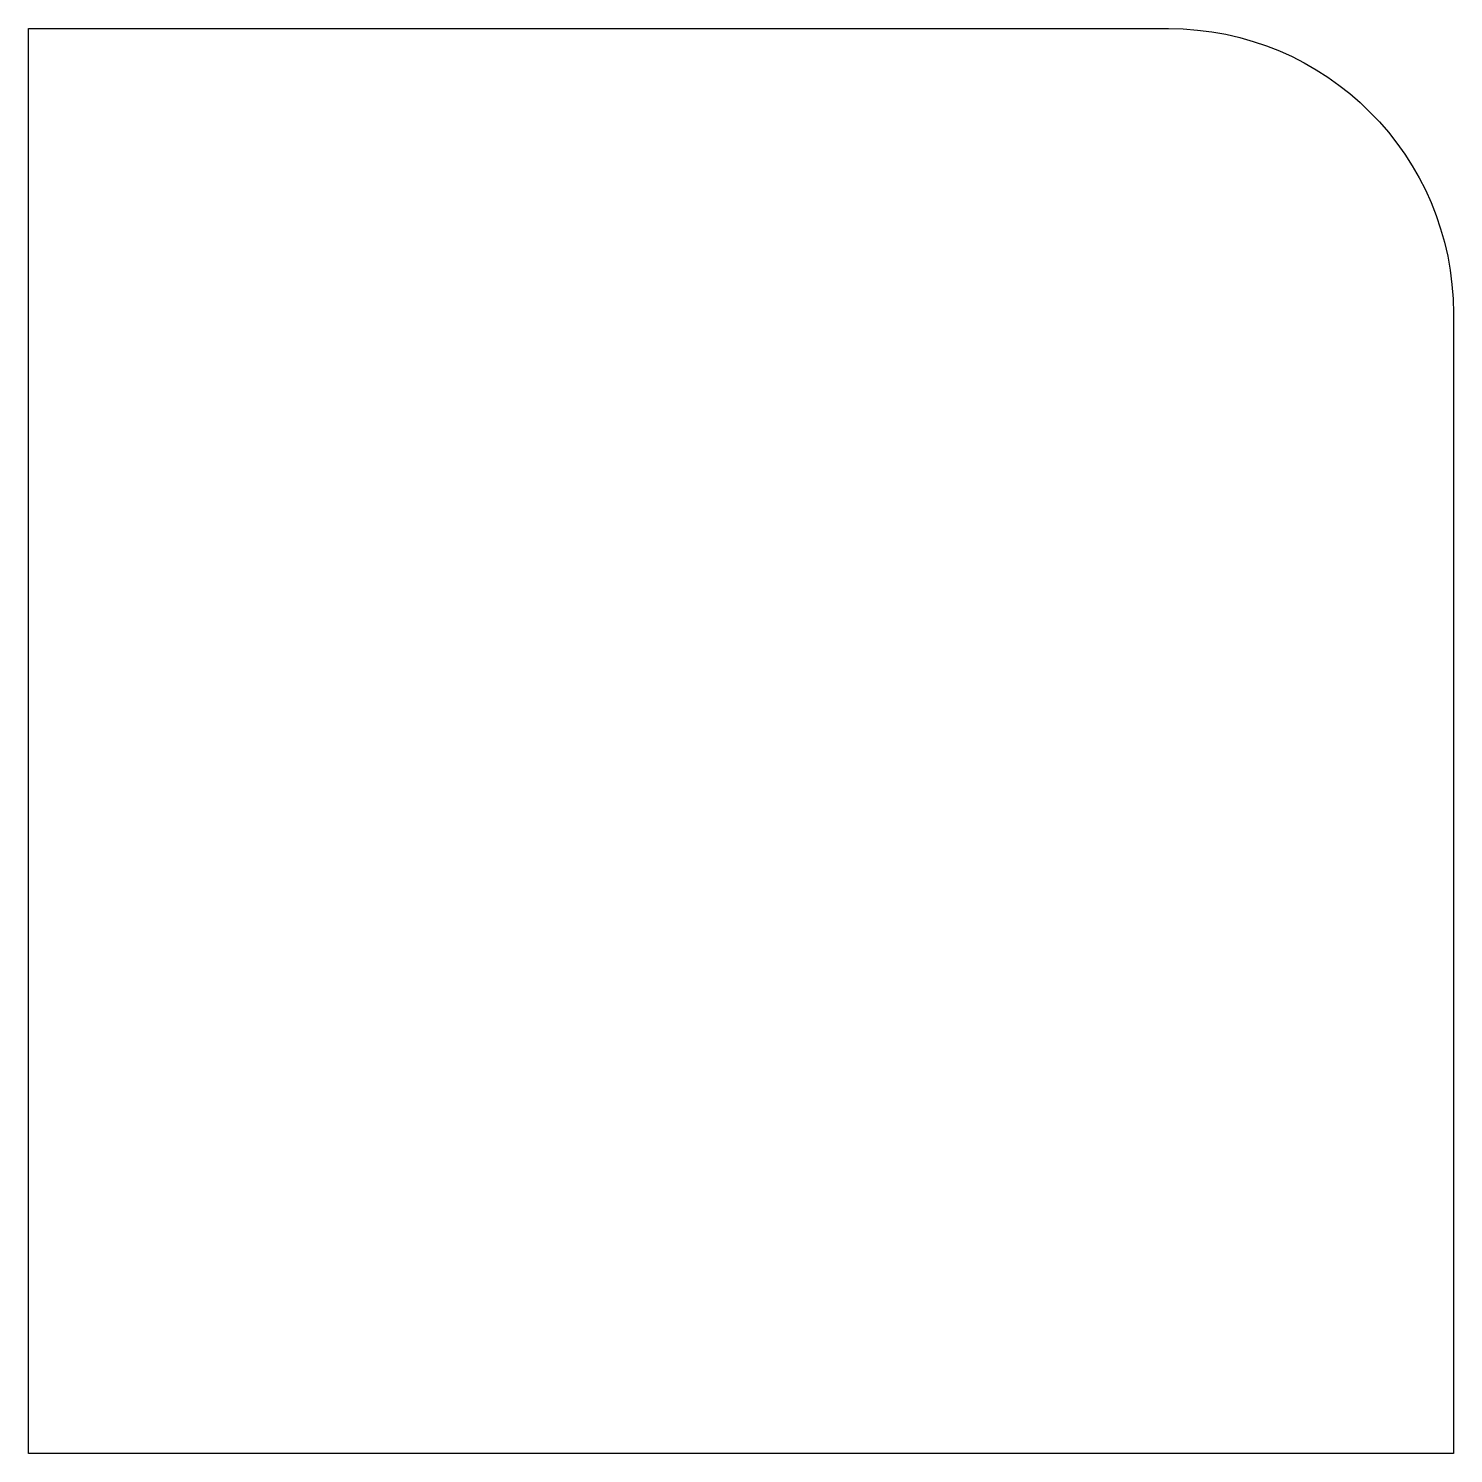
# Model space of a CAD drawing. Extents: x -82 to 918, y 564 to 1564.
import ezdxf

# ---------------------------------------------------------------- set-up
doc = ezdxf.new("R2010")
doc.units = 0
doc.layers.get('0').update_dxf_attribs({"linetype": 'CONTINUOUS'})

msp = doc.modelspace()

# ---------------------------------------------------------------- linework, layer by layer
msp.add_lwpolyline([(-82, 1564.4), (718, 1564.4, -0.41421), (918, 1364.4), (918, 564.4), (-82, 564.4)], format="xyb", close=True)

doc.saveas('drawing.dxf')
